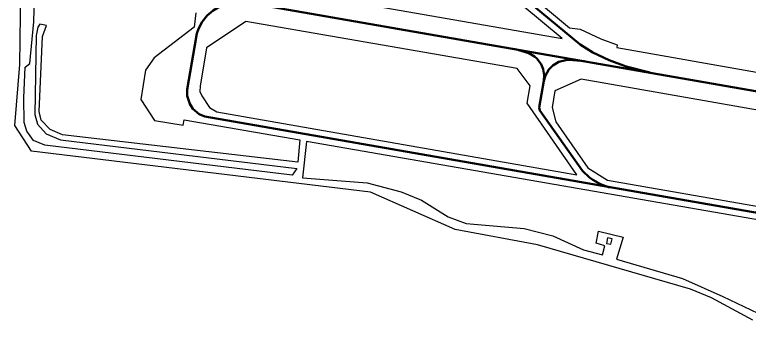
# Model space of a CAD drawing. Extents: x 0 to 3335, y -2153 to 0.
# Drawn here: x 5 to 842, y -1660 to -1290 of the extents above; entities that cross this region are included whole.
import ezdxf

# ---------------------------------------------------------------- set-up
doc = ezdxf.new("R2010")
doc.units = 0
for name, color, linetype, lineweight in [('Building', 7, 'Continuous', 25), ('Grass', 3, 'Continuous', 25), ('Runway', 2, 'Continuous', 50), ('Taxiway', 2, 'Continuous', 50), ('Unclassified', 1, 'Continuous', 25)]:
    doc.layers.add(name, color=color, linetype=linetype, lineweight=lineweight)

msp = doc.modelspace()

# ---------------------------------------------------------------- linework, layer by layer
at = {"layer": 'Building'}
msp.add_lwpolyline([(680.24, -1543.98), (678.95, -1550.16), (684.07, -1551.23), (685.35, -1545.04), (680.24, -1543.98)], close=True, dxfattribs=at)
at = {"layer": 'Grass'}
for points in [[(548.4, -1230.29), (636.82, -1304.45), (649.03, -1306.08), (672.4, -1317.15), (691.24, -1323.72), (690.56, -1327.02), (1015.14, -1384.37), (1029.05, -1374.31), (760.29, -1032.42)], [(211.5, -1287.28), (209.5, -1303.78), (164, -1338.79), (154, -1352.79), (149, -1386.28), (164.5, -1410.29), (197, -1415.28), (198, -1409.29), (330, -1432.28), (327.5, -1457.79), (59.5, -1426.29), (45.5, -1420.28), (35.5, -1409.79), (33, -1399.78), (37, -1314.29), (41.5, -1301.79), (34, -1300.28), (31.5, -1303.78), (29.5, -1313.29), (28, -1403.28), (31, -1414.29), (41, -1425.29), (57.5, -1432.28), (326.5, -1464.78), (320.98, -1472.49), (39.57, -1438.18), (26.5, -1432.78), (19, -1422.29), (16, -1412.28), (15.5, -1384.29), (17, -1349.28), (22.5, -1345.28), (27, -1297.79), (28, -1254.28)], [(1191.97, -1582.51), (337.31, -1434.1), (332.8, -1475.6), (406.67, -1481.24), (445.3, -1491.6), (468.3, -1501.1), (498.81, -1520.1), (519.31, -1527.6), (585.31, -1533.1), (617.81, -1541.6), (652.81, -1557.6), (674.51, -1563.29), (677.24, -1552.98), (667.06, -1549.92), (669.71, -1536.24), (697.87, -1543.23), (690.3, -1568.1), (765.31, -1590.1), (811.3, -1610.6), (859.31, -1633.6)]]:
    msp.add_lwpolyline(points, dxfattribs=at)
for points in [[(252.66, -1169.61), (244.96, -1213.41), (259.07, -1233.57), (260.49, -1232.74), (277, -1255.25), (628.41, -1316.57), (518.65, -1224.92), (514.9, -1206.15), (510.79, -1206.56), (483.22, -1217.73), (478.51, -1217.33), (463.81, -1209.42), (452.52, -1204.93), (252.66, -1169.61)], [(645.3, -1472.01), (588.68, -1390.54), (591.97, -1370.72), (577.15, -1350.82), (268.44, -1297.33), (223.55, -1327.23), (216.18, -1371.13), (216.06, -1377.18), (218.15, -1381.83), (227.13, -1395.33), (235.53, -1400.32), (645.3, -1472.01)], [(650.27, -1362.97), (620.1, -1376.22), (617.18, -1395.33), (621.31, -1411.65), (657.76, -1463.91), (680.28, -1478.3), (1028.48, -1539.01), (972.08, -1457.18), (978.55, -1420.82), (650.27, -1362.97)]]:
    msp.add_lwpolyline(points, close=True, dxfattribs=at)
at = {"layer": 'Runway'}
msp.add_lwpolyline([(2289.27, -1627.89), (214.43, -1265.84)], dxfattribs=at)
at = {"layer": 'Taxiway'}
for points in [[(728.41, -1355.53), (701.44, -1348.58), (681.89, -1341.48), (663.46, -1332.56), (648.84, -1323.46), (535.39, -1229.27), (529.83, -1223.36), (526.06, -1217), (523.29, -1209.33), (513.97, -1160.36), (513.24, -1151.05), (515.65, -1139.15), (518.8, -1132.35), (565.67, -1064.04), (571.97, -1058.81), (575.84, -1056.65), (584.82, -1053.44)], [(1671.91, -1659.56), (1664.49, -1657.61), (221.58, -1405.67), (215.39, -1402.93), (208.08, -1396.67), (204.54, -1391.26), (201.52, -1382.03), (201.6, -1374.76), (210.12, -1324.36), (212.7, -1310.99), (214.45, -1305.72), (218.65, -1297.64), (224.45, -1290.26), (231.06, -1284.6), (238.92, -1280), (247.44, -1276.97), (252.84, -1275.92), (264.16, -1275.8), (277.31, -1276.82)], [(607.72, -1365.01), (608.05, -1358.44), (607, -1351.67), (604.56, -1345.83), (599.77, -1339.55), (597.13, -1337.07), (590.51, -1333.27), (575.36, -1328.88)], [(607.72, -1365.01), (609.42, -1358.75), (613.31, -1352.14), (617.7, -1347.51), (624.8, -1343.24), (632.62, -1341.18), (636.25, -1340.99), (653.94, -1342.57)], [(682.27, -1486.31), (672.14, -1482.64), (663.36, -1477.86), (659.52, -1475.16), (651.77, -1467.55), (603.2, -1398.86), (602.37, -1395.47), (607.72, -1365.01)]]:
    msp.add_lwpolyline(points, dxfattribs=at)
at = {"layer": 'Unclassified'}
for points in [[(548.4, -1230.29), (636.82, -1304.45), (649.03, -1306.08), (672.4, -1317.15), (691.24, -1323.72), (690.56, -1327.02), (1015.14, -1384.37), (1029.05, -1374.31), (760.29, -1032.42)], [(845.72, -1637.85), (798.69, -1612.26), (774.71, -1602.42), (600.48, -1551.7), (506.86, -1534.49), (410.39, -1491.76), (24.48, -1445.22), (5.21, -1415.93), (10.91, -1346.2), (12.17, -1261.57)], [(845.72, -1637.85), (798.69, -1612.26), (774.71, -1602.42), (600.48, -1551.7), (506.86, -1534.49), (410.39, -1491.76), (24.48, -1445.22), (5.21, -1415.93), (10.91, -1346.2), (12.17, -1261.57)], [(1191.97, -1582.51), (337.31, -1434.1), (332.8, -1475.6), (406.67, -1481.24), (445.3, -1491.6), (468.3, -1501.1), (498.81, -1520.1), (519.31, -1527.6), (585.31, -1533.1), (617.81, -1541.6), (652.81, -1557.6), (674.51, -1563.29), (677.24, -1552.98), (667.06, -1549.92), (669.71, -1536.24), (697.87, -1543.23), (690.3, -1568.1), (765.31, -1590.1), (811.3, -1610.6), (859.31, -1633.6)]]:
    msp.add_lwpolyline(points, dxfattribs=at)

doc.saveas('drawing.dxf')
